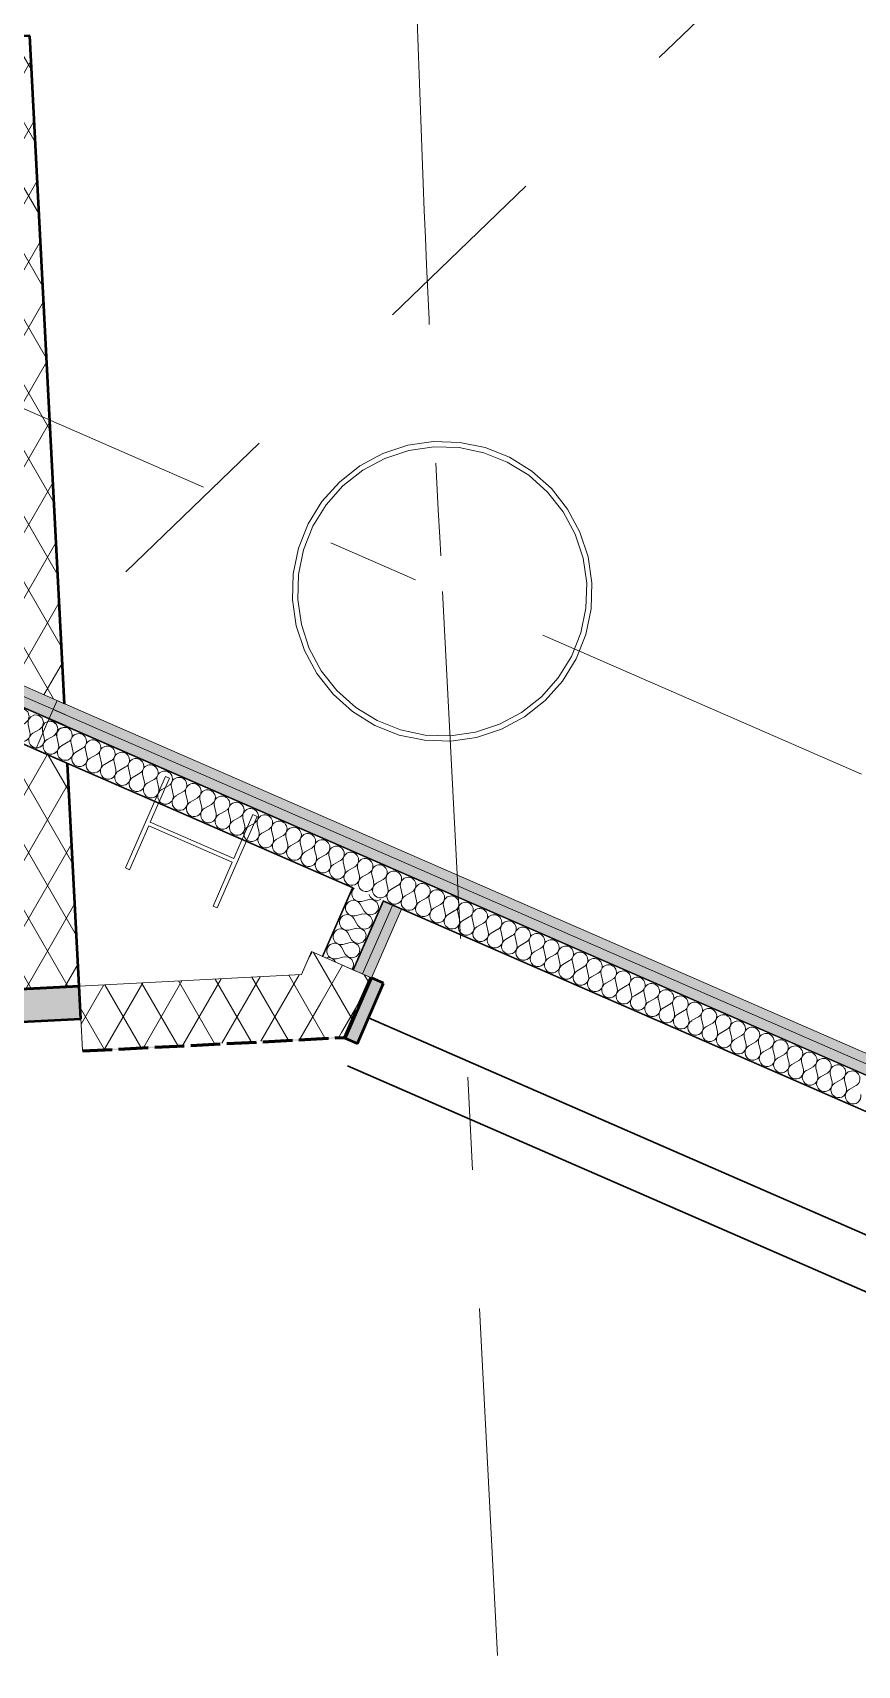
# Model space of a CAD drawing. Header units: millimetres. Extents: x -50172 to 90294, y -80883 to 25069.
# Drawn here: x -45085 to -43828, y -61138 to -58651 of the extents above; entities that cross this region are included whole.
import ezdxf
from ezdxf.enums import TextEntityAlignment as Align

# ---------------------------------------------------------------- set-up
doc = ezdxf.new("R2010")
doc.units = ezdxf.units.MM
doc.header["$MEASUREMENT"] = 0
for name, pattern in [('Dashed', [564.444447, 282.222223, -282.222223]), ('Double Dashed', [1093.611073, 529.166651, -211.666656, 141.111112, -211.666656]), ('Hidden Line', [55, 45, -10])]:
    doc.linetypes.add(name, pattern=pattern)
for name, color, linetype in [('A-25-M_Wall_Ext', 7, 'Continuous'), ('A-25-M_Wall_Int', 7, 'Continuous'), ('A-35-M_FFE_Sanitary', 7, 'Continuous'), ('COLUMN.IFC Import', 7, 'Continuous'), ('New_A-15-MG_Structural_Grid_Phase_2', 7, 'Continuous'), ('New_A-25-M_Curtain_Wall', 7, 'Continuous'), ('New_A-25-M_Wall_Int', 7, 'Continuous')]:
    doc.layers.add(name, color=color, linetype=linetype)
for name, color, linetype, lineweight, true_color in [('A-25-M_Wall_Ext_Pen_No__107', 7, 'Continuous', 15, 0xa6a6a6), ('A-25-M_Wall_Ext_Pen_No__27', 7, 'Continuous', 50, 0x2a2a2a), ('A-25-M_Wall_Int_Pen_No__107', 7, 'Continuous', 15, 0xa6a6a6), ('A-25-M_Wall_Int_Pen_No__81', 7, 'Continuous', 20, 0x6a6a6a), ('A-35-M_FFE_Sanitary_Pen_No__144', 7, 'Continuous', 0, 0xc8c8c8), ('A-35-M_FFE_Sanitary_Pen_No__27', 7, 'Continuous', 50, 0x2a2a2a), ('A-35-M_FFE_Sanitary_Pen_No__43', 7, 'Continuous', 30, 0x444444), ('New_A-15-MG_Structural_Grid_Phase_2_Pen_No__222', 7, 'Continuous', 13, 0x65af33), ('New_A-25-M_Curtain_Wall_Pen_No__144', 7, 'Continuous', 0, 0xc8c8c8), ('New_A-25-M_Curtain_Wall_Pen_No__27', 7, 'Continuous', 50, 0x2a2a2a), ('New_A-25-M_Wall_Ext_Pen_No__107', 7, 'Continuous', 15, 0xa6a6a6), ('New_A-25-M_Wall_Ext_Pen_No__81', 7, 'Continuous', 20, 0x6a6a6a), ('New_A-25-M_Wall_Int_Pen_No__107', 7, 'Continuous', 15, 0xa6a6a6), ('New_A-25-M_Wall_Int_Pen_No__81', 7, 'Continuous', 20, 0x6a6a6a)]:
    doc.layers.add(name, color=color, linetype=linetype, lineweight=lineweight, true_color=true_color)
for name, color, linetype, lineweight in [('A-25-M_Wall_Int_Pen_No__1', 7, 'Continuous', 13), ('A-25-M_Wall_Int_Pen_No__150', 7, 'Continuous', 0), ('A-25-M_Wall_Int_Pen_No__193', 7, 'Continuous', 18), ('A-25-M_Wall_Int_Pen_No__195', 7, 'Continuous', 35), ('A-25-M_Wall_Int_Pen_No__4', 7, 'Continuous', 20), ('COLUMN.IFC Import_Pen_No__2', 8, 'Continuous', 15), ('New_A-25-M_Wall_Ext_Pen_No__1', 7, 'Continuous', 13), ('New_A-25-M_Wall_Ext_Pen_No__150', 7, 'Continuous', 0), ('New_A-25-M_Wall_Int_Pen_No__1', 7, 'Continuous', 13), ('New_A-25-M_Wall_Int_Pen_No__150', 7, 'Continuous', 0), ('New_A-95-P_Drawing_Pen_No__1', 7, 'Continuous', 13)]:
    doc.layers.add(name, color=color, linetype=linetype, lineweight=lineweight)
doc.styles.add('GENERATED_STYLE_4', font='')
doc.styles.get('GENERATED_STYLE_4').set_extended_font_data('Swis721 BT')
pattern_1 = [(60, (0, 0), (-43.30127, 25), []), (120, (0, 0), (43.30127, 25), [])]

# ---------------------------------------------------------------- blocks, each defined once
blk = doc.blocks.new('Curtain Wall_22_1')
at = {"layer": 'New_A-25-M_Curtain_Wall_Pen_No__144', "linetype": 'Continuous'}
blk.add_hatch(color=256, dxfattribs=at).paths.add_polyline_path([(-45505.2, -60128.5), (-45502.6, -60178.4), (-45011.3, -60153.1), (-45013.8, -60103.2)])
at = {"layer": 'New_A-25-M_Curtain_Wall_Pen_No__27', "linetype": 'Continuous'}
for p, q in [((-45013.8, -60103.2), (-45505.2, -60128.5)), ((-45011.3, -60153.1), (-45013.8, -60103.2)), ((-45502.6, -60178.4), (-45011.3, -60153.1))]:
    blk.add_line(p, q, dxfattribs=at)
blk = doc.blocks.new('Curtain Wall_23_1')
at = {"layer": 'A-35-M_FFE_Sanitary_Pen_No__144', "linetype": 'Continuous'}
for points in [[(-44608.4, -60182.4), (-44590, -60190.4), (-44550.1, -60098.7), (-44568.4, -60090.7)], [(-42576.7, -61068.3), (-42536.8, -60976.6), (-42555.1, -60968.6), (-42595.1, -61060.3)]]:
    blk.add_hatch(color=256, dxfattribs=at).paths.add_polyline_path(points)
at = {"layer": 'A-35-M_FFE_Sanitary_Pen_No__27', "linetype": 'Continuous'}
for p, q in [((-44568.4, -60090.7), (-44608.4, -60182.4)), ((-44590, -60190.4), (-44550.1, -60098.7)), ((-44550.1, -60098.7), (-44568.4, -60090.7)), ((-44608.4, -60182.4), (-44590, -60190.4)), ((-42555.1, -60968.6), (-42595.1, -61060.3)), ((-42536.8, -60976.6), (-42555.1, -60968.6)), ((-42576.7, -61068.3), (-42536.8, -60976.6)), ((-42595.1, -61060.3), (-42576.7, -61068.3))]:
    blk.add_line(p, q, dxfattribs=at)
at = {"layer": 'A-35-M_FFE_Sanitary_Pen_No__43', "linetype": 'Continuous'}
for p, q in [((-44573, -60151.4), (-42578.1, -61021.3)), ((-42610.1, -61094.6), (-44605, -60224.7))]:
    blk.add_line(p, q, dxfattribs=at)
blk = doc.blocks.new('*X551')
at = {"layer": 'New_A-25-M_Wall_Int_Pen_No__150', "linetype": 'Continuous'}
for p, q in [((-45069.2, -59717.3), (-45067.2, -59725.7)), ((-45052.5, -59721.8), (-45062.8, -59727.7)), ((-45048.1, -59723.7), (-45045.4, -59735.3)), ((-45030.6, -59731.3), (-45041, -59737.2)), ((-45026.3, -59733.2), (-45023.5, -59744.8)), ((-45008.8, -59740.8), (-45019.2, -59746.7)), ((-45004.5, -59742.7), (-45001.7, -59754.3)), ((-44987, -59750.3), (-44997.4, -59756.2)), ((-44982.6, -59752.2), (-44979.9, -59763.8)), ((-44965.2, -59759.8), (-44975.5, -59765.7)), ((-44960.8, -59761.7), (-44958.1, -59773.3)), ((-44943.3, -59769.4), (-44953.7, -59775.2)), ((-44939, -59771.3), (-44936.2, -59782.8)), ((-44921.5, -59778.9), (-44931.9, -59784.7)), ((-44917.2, -59780.8), (-44914.4, -59792.4)), ((-44899.7, -59788.4), (-44910.1, -59794.3)), ((-44895.3, -59790.3), (-44892.6, -59801.9)), ((-44877.9, -59797.9), (-44888.2, -59803.8)), ((-44873.5, -59799.8), (-44870.8, -59811.4)), ((-44856, -59807.4), (-44866.4, -59813.3)), ((-44851.7, -59809.3), (-44848.9, -59820.9)), ((-44834.2, -59816.9), (-44844.6, -59822.8)), ((-44829.9, -59818.8), (-44827.1, -59830.4)), ((-44812.4, -59826.4), (-44822.7, -59832.3)), ((-44808, -59828.3), (-44805.3, -59839.9)), ((-44790.6, -59836), (-44800.9, -59841.8)), ((-44786.2, -59837.9), (-44783.5, -59849.4)), ((-44768.7, -59845.5), (-44779.1, -59851.3)), ((-44764.4, -59847.4), (-44761.6, -59859)), ((-44746.9, -59855), (-44757.3, -59860.9)), ((-44742.6, -59856.9), (-44739.8, -59868.5)), ((-44725.1, -59864.5), (-44735.4, -59870.4)), ((-44720.7, -59866.4), (-44718, -59878)), ((-44703.3, -59874), (-44713.6, -59879.9)), ((-44698.9, -59875.9), (-44696.2, -59887.5)), ((-44681.4, -59883.5), (-44691.8, -59889.4)), ((-44677.1, -59885.4), (-44674.3, -59897)), ((-44659.6, -59893.1), (-44670, -59898.9)), ((-44655.3, -59895), (-44652.5, -59906.5)), ((-44637.8, -59902.6), (-44648.1, -59908.4)), ((-44633.4, -59904.5), (-44630.7, -59916.1)), ((-44616, -59912.1), (-44626.3, -59918)), ((-44611.6, -59914), (-44608.9, -59925.6)), ((-44594.1, -59921.6), (-44604.5, -59927.5)), ((-44589.8, -59923.5), (-44587, -59935.1)), ((-44572.3, -59931.1), (-44582.7, -59937)), ((-44567.9, -59933), (-44565.2, -59944.6)), ((-44550.5, -59940.6), (-44560.8, -59946.5)), ((-44546.1, -59942.5), (-44543.4, -59954.1)), ((-44528.7, -59950.1), (-44539, -59956)), ((-44524.3, -59952), (-44521.6, -59963.6)), ((-44506.8, -59959.7), (-44517.2, -59965.5)), ((-44502.5, -59961.6), (-44499.7, -59973.1)), ((-44485, -59969.2), (-44495.4, -59975)), ((-44480.6, -59971.1), (-44477.9, -59982.7)), ((-44463.2, -59978.7), (-44473.5, -59984.6)), ((-44458.8, -59980.6), (-44456.1, -59992.2)), ((-44441.4, -59988.2), (-44451.7, -59994.1)), ((-44437, -59990.1), (-44434.3, -60001.7)), ((-44419.5, -59997.7), (-44429.9, -60003.6)), ((-44415.2, -59999.6), (-44412.4, -60011.2)), ((-44397.7, -60007.2), (-44408.1, -60013.1)), ((-44393.3, -60009.1), (-44390.6, -60020.7)), ((-44375.9, -60016.7), (-44386.2, -60022.6)), ((-44371.5, -60018.7), (-44368.8, -60030.2)), ((-44354.1, -60026.3), (-44364.4, -60032.1)), ((-44349.7, -60028.2), (-44347, -60039.8)), ((-44332.2, -60035.8), (-44342.6, -60041.7)), ((-44327.9, -60037.7), (-44325.1, -60049.3)), ((-44310.4, -60045.3), (-44320.8, -60051.2)), ((-44306, -60047.2), (-44303.3, -60058.8)), ((-44288.6, -60054.8), (-44298.9, -60060.7)), ((-44284.2, -60056.7), (-44281.5, -60068.3)), ((-44266.8, -60064.3), (-44277.1, -60070.2)), ((-44262.4, -60066.2), (-44259.7, -60077.8)), ((-44244.9, -60073.8), (-44255.3, -60079.7)), ((-44240.6, -60075.7), (-44237.8, -60087.3)), ((-44223.1, -60083.4), (-44233.5, -60089.2)), ((-44218.7, -60085.3), (-44216, -60096.8)), ((-44201.3, -60092.9), (-44211.6, -60098.7)), ((-44196.9, -60094.8), (-44194.2, -60106.4)), ((-44179.5, -60102.4), (-44189.8, -60108.3)), ((-44175.1, -60104.3), (-44172.3, -60115.9)), ((-44157.6, -60111.9), (-44168, -60117.8)), ((-44153.3, -60113.8), (-44150.5, -60125.4)), ((-44135.8, -60121.4), (-44146.2, -60127.3)), ((-44131.4, -60123.3), (-44128.7, -60134.9)), ((-44114, -60130.9), (-44124.3, -60136.8)), ((-44109.6, -60132.8), (-44106.9, -60144.4)), ((-44092.2, -60140.4), (-44102.5, -60146.3)), ((-44087.8, -60142.4), (-44085, -60153.9)), ((-44070.3, -60150), (-44080.7, -60155.8)), ((-44066, -60151.9), (-44063.2, -60163.5)), ((-44048.5, -60159.5), (-44058.9, -60165.4)), ((-44044.1, -60161.4), (-44041.4, -60173)), ((-44026.7, -60169), (-44037, -60174.9)), ((-44022.3, -60170.9), (-44019.6, -60182.5)), ((-44004.9, -60178.5), (-44015.2, -60184.4)), ((-44000.5, -60180.4), (-43997.7, -60192)), ((-43983, -60188), (-43993.4, -60193.9)), ((-43978.7, -60189.9), (-43975.9, -60201.5)), ((-43961.2, -60197.5), (-43971.6, -60203.4)), ((-43956.8, -60199.4), (-43954.1, -60211)), ((-43939.4, -60207.1), (-43949.7, -60212.9)), ((-43935, -60209), (-43932.3, -60220.5)), ((-43917.5, -60216.6), (-43927.9, -60222.4)), ((-43913.2, -60218.5), (-43910.4, -60230.1)), ((-43895.7, -60226.1), (-43906.1, -60232)), ((-43891.4, -60228), (-43888.6, -60239.6)), ((-43873.9, -60235.6), (-43884.3, -60241.5)), ((-43869.5, -60237.5), (-43866.8, -60249.1)), ((-43852.1, -60245.1), (-43862.4, -60251)), ((-43847.7, -60247), (-43845, -60258.6)), ((-43830.2, -60254.6), (-43840.6, -60260.5))]:
    blk.add_line(p, q, dxfattribs=at)
for centre, start, end in [((-45058.4, -59711.4), 299.5743, 106.0323), ((-45078.8, -59728.5), 267.7125, 13.3141), ((-45057, -59738), 119.5743, 246.4442), ((-45036.5, -59720.9), 299.5743, 193.3141), ((-45014.7, -59730.5), 299.5743, 193.3141), ((-44992.9, -59740), 299.5743, 193.3141), ((-45057, -59738), 246.4442, 13.3141), ((-45035.1, -59747.5), 119.5743, 246.4442), ((-45035.1, -59747.5), 246.4442, 13.3141), ((-45013.3, -59757), 119.5743, 246.4442), ((-45013.3, -59757), 246.4442, 13.3141), ((-44991.5, -59766.6), 119.5743, 246.4442), ((-44971, -59749.5), 299.5743, 193.3141), ((-44949.2, -59759), 299.5743, 193.3141), ((-44927.4, -59768.5), 299.5743, 193.3141), ((-44991.5, -59766.6), 246.4442, 13.3141), ((-44969.7, -59776.1), 119.5743, 246.4442), ((-44969.7, -59776.1), 246.4442, 13.3141), ((-44947.8, -59785.6), 119.5743, 246.4442), ((-44905.6, -59778), 299.5743, 193.3141), ((-44883.7, -59787.5), 299.5743, 193.3141), ((-44947.8, -59785.6), 246.4442, 13.3141), ((-44926, -59795.1), 119.5743, 246.4442), ((-44926, -59795.1), 246.4442, 13.3141), ((-44904.2, -59804.6), 119.5743, 246.4442), ((-44904.2, -59804.6), 246.4442, 13.3141), ((-44882.3, -59814.1), 119.5743, 246.4442), ((-44861.9, -59797.1), 299.5743, 193.3141), ((-44840.1, -59806.6), 299.5743, 193.3141), ((-44818.3, -59816.1), 299.5743, 193.3141), ((-44882.3, -59814.1), 246.4442, 13.3141), ((-44860.5, -59823.6), 119.5743, 246.4442), ((-44860.5, -59823.6), 246.4442, 13.3141), ((-44838.7, -59833.2), 119.5743, 246.4442), ((-44838.7, -59833.2), 246.4442, 13.3141), ((-44796.4, -59825.6), 299.5743, 193.3141), ((-44774.6, -59835.1), 299.5743, 193.3141), ((-44816.9, -59842.7), 119.5743, 246.4442), ((-44816.9, -59842.7), 246.4442, 13.3141), ((-44795, -59852.2), 119.5743, 246.4442), ((-44795, -59852.2), 246.4442, 13.3141), ((-44773.2, -59861.7), 119.5743, 246.4442), ((-44752.8, -59844.6), 299.5743, 193.3141), ((-44731, -59854.2), 299.5743, 193.3141), ((-44709.1, -59863.7), 299.5743, 193.3141), ((-44773.2, -59861.7), 246.4442, 13.3141), ((-44751.4, -59871.2), 119.5743, 246.4442), ((-44751.4, -59871.2), 246.4442, 13.3141), ((-44729.6, -59880.7), 119.5743, 246.4442), ((-44729.6, -59880.7), 246.4442, 13.3141), ((-44707.7, -59890.2), 119.5743, 246.4442), ((-44687.3, -59873.2), 299.5743, 193.3141), ((-44665.5, -59882.7), 299.5743, 193.3141), ((-44643.7, -59892.2), 299.5743, 193.3141), ((-44707.7, -59890.2), 246.4442, 13.3141), ((-44685.9, -59899.8), 119.5743, 246.4442), ((-44685.9, -59899.8), 246.4442, 13.3141), ((-44664.1, -59909.3), 119.5743, 246.4442), ((-44664.1, -59909.3), 246.4442, 13.3141), ((-44621.8, -59901.7), 299.5743, 193.3141), ((-44600, -59911.2), 299.5743, 193.3141), ((-44642.3, -59918.8), 119.5743, 246.4442), ((-44642.3, -59918.8), 246.4442, 13.3141), ((-44620.4, -59928.3), 119.5743, 246.4442), ((-44620.4, -59928.3), 246.4442, 13.3141), ((-44598.6, -59937.8), 119.5743, 246.4442), ((-44578.2, -59920.8), 299.5743, 193.3141), ((-44556.4, -59930.3), 299.5743, 193.3141), ((-44534.5, -59939.8), 299.5743, 193.3141), ((-44598.6, -59937.8), 246.4442, 13.3141), ((-44576.8, -59947.3), 119.5743, 246.4442), ((-44576.8, -59947.3), 246.4442, 13.3141), ((-44555, -59956.9), 119.5743, 246.4442), ((-44555, -59956.9), 246.4442, 13.3141), ((-44533.1, -59966.4), 119.5743, 246.4442), ((-44512.7, -59949.3), 299.5743, 193.3141), ((-44490.9, -59958.8), 299.5743, 193.3141), ((-44533.1, -59966.4), 246.4442, 13.3141), ((-44511.3, -59975.9), 119.5743, 246.4442), ((-44511.3, -59975.9), 246.4442, 13.3141), ((-44489.5, -59985.4), 119.5743, 246.4442), ((-44469.1, -59968.3), 299.5743, 193.3141), ((-44447.2, -59977.8), 299.5743, 193.3141), ((-44425.4, -59987.4), 299.5743, 193.3141), ((-44489.5, -59985.4), 246.4442, 13.3141), ((-44467.7, -59994.9), 119.5743, 246.4442), ((-44467.7, -59994.9), 246.4442, 13.3141), ((-44445.8, -60004.4), 119.5743, 246.4442), ((-44445.8, -60004.4), 246.4442, 13.3141), ((-44424, -60013.9), 119.5743, 246.4442), ((-44403.6, -59996.9), 299.5743, 193.3141), ((-44381.8, -60006.4), 299.5743, 193.3141), ((-44359.9, -60015.9), 299.5743, 193.3141), ((-44424, -60013.9), 246.4442, 13.3141), ((-44402.2, -60023.5), 119.5743, 246.4442), ((-44402.2, -60023.5), 246.4442, 13.3141), ((-44380.4, -60033), 119.5743, 246.4442), ((-44380.4, -60033), 246.4442, 13.3141), ((-44338.1, -60025.4), 299.5743, 193.3141), ((-44316.3, -60034.9), 299.5743, 193.3141), ((-44358.5, -60042.5), 119.5743, 246.4442), ((-44358.5, -60042.5), 246.4442, 13.3141), ((-44336.7, -60052), 119.5743, 246.4442), ((-44336.7, -60052), 246.4442, 13.3141), ((-44314.9, -60061.5), 119.5743, 246.4442), ((-44294.5, -60044.5), 299.5743, 193.3141), ((-44272.6, -60054), 299.5743, 193.3141), ((-44250.8, -60063.5), 299.5743, 193.3141), ((-44314.9, -60061.5), 246.4442, 13.3141), ((-44293.1, -60071), 119.5743, 246.4442), ((-44293.1, -60071), 246.4442, 13.3141), ((-44271.2, -60080.6), 119.5743, 246.4442), ((-44271.2, -60080.6), 246.4442, 13.3141), ((-44249.4, -60090.1), 119.5743, 246.4442), ((-44229, -60073), 299.5743, 193.3141), ((-44207.2, -60082.5), 299.5743, 193.3141), ((-44185.3, -60092), 299.5743, 193.3141), ((-44249.4, -60090.1), 246.4442, 13.3141), ((-44227.6, -60099.6), 119.5743, 246.4442), ((-44227.6, -60099.6), 246.4442, 13.3141), ((-44205.8, -60109.1), 119.5743, 246.4442), ((-44163.5, -60101.5), 299.5743, 193.3141), ((-44141.7, -60111.1), 299.5743, 193.3141), ((-44205.8, -60109.1), 246.4442, 13.3141), ((-44183.9, -60118.6), 119.5743, 246.4442), ((-44183.9, -60118.6), 246.4442, 13.3141), ((-44162.1, -60128.1), 119.5743, 246.4442), ((-44162.1, -60128.1), 246.4442, 13.3141), ((-44140.3, -60137.6), 119.5743, 246.4442), ((-44119.9, -60120.6), 299.5743, 193.3141), ((-44098, -60130.1), 299.5743, 193.3141), ((-44076.2, -60139.6), 299.5743, 193.3141), ((-44140.3, -60137.6), 246.4442, 13.3141), ((-44118.5, -60147.2), 119.5743, 246.4442), ((-44118.5, -60147.2), 246.4442, 13.3141), ((-44096.6, -60156.7), 119.5743, 246.4442), ((-44096.6, -60156.7), 246.4442, 13.3141), ((-44054.4, -60149.1), 299.5743, 193.3141), ((-44032.6, -60158.6), 299.5743, 193.3141), ((-44074.8, -60166.2), 119.5743, 246.4442), ((-44074.8, -60166.2), 246.4442, 13.3141), ((-44053, -60175.7), 119.5743, 246.4442), ((-44053, -60175.7), 246.4442, 13.3141), ((-44031.2, -60185.2), 119.5743, 246.4442), ((-44010.7, -60168.2), 299.5743, 193.3141), ((-43988.9, -60177.7), 299.5743, 193.3141), ((-43967.1, -60187.2), 299.5743, 193.3141), ((-44031.2, -60185.2), 246.4442, 13.3141), ((-44009.3, -60194.7), 119.5743, 246.4442), ((-44009.3, -60194.7), 246.4442, 13.3141), ((-43987.5, -60204.3), 119.5743, 246.4442), ((-43987.5, -60204.3), 246.4442, 13.3141), ((-43965.7, -60213.8), 119.5743, 246.4442), ((-43945.3, -60196.7), 299.5743, 193.3141), ((-43923.4, -60206.2), 299.5743, 193.3141), ((-43901.6, -60215.7), 299.5743, 193.3141), ((-43965.7, -60213.8), 246.4442, 13.3141), ((-43943.9, -60223.3), 119.5743, 246.4442), ((-43943.9, -60223.3), 246.4442, 13.3141), ((-43922, -60232.8), 119.5743, 246.4442), ((-43879.8, -60225.2), 299.5743, 193.3141), ((-43857.9, -60234.8), 299.5743, 193.3141), ((-43922, -60232.8), 246.4442, 13.3141), ((-43900.2, -60242.3), 119.5743, 246.4442), ((-43900.2, -60242.3), 246.4442, 13.3141), ((-43878.4, -60251.8), 119.5743, 246.4442), ((-43878.4, -60251.8), 246.4442, 13.3141), ((-43856.6, -60261.3), 119.5743, 246.4442), ((-43836.1, -60244.3), 299.5743, 193.3141), ((-43856.6, -60261.3), 246.4442, 13.3141), ((-43834.7, -60270.9), 119.5743, 246.4442), ((-43834.7, -60270.9), 246.4442, 13.3141)]:
    blk.add_arc(centre, 11.9, start, end, dxfattribs=at)
blk = doc.blocks.new('*X552')
at = {"layer": 'A-25-M_Wall_Int_Pen_No__150', "linetype": 'Continuous'}
for p, q in [((-44594.6, -59953.9), (-44595.4, -59954.6)), ((-44571.5, -59965), (-44572.3, -59963.6)), ((-44555.9, -59971.8), (-44554.5, -59971.4))]:
    blk.add_line(p, q, dxfattribs=at)
blk = doc.blocks.new('Wall_133_1', base_point=(-38372.8, -62578))
at = {"layer": 'A-25-M_Wall_Int_Pen_No__81', "linetype": 'Continuous', "lineweight": 0, "true_color": 0x353535}
for points in [[(-44598, -59953.5), (-44597.1, -59953.9), (-44596.7, -59953), (-44597.6, -59952.6)], [(-44551.3, -59973.9), (-44550.3, -59974.3), (-44549.9, -59973.3), (-44550.9, -59972.9)]]:
    blk.add_hatch(color=250, dxfattribs=at).paths.add_polyline_path(points)
at = {"layer": 'New_A-25-M_Wall_Int_Pen_No__107', "linetype": 'Continuous'}
for points in [[(-38705.1, -62449.5), (-45053.7, -59681.7), (-45059.7, -59695.5), (-38711.1, -62463.3)], [(-38699.1, -62435.8), (-45047.7, -59668), (-45053.7, -59681.7), (-38705.1, -62449.5)]]:
    blk.add_hatch(color=256, dxfattribs=at).paths.add_polyline_path(points)
at = {"layer": 'New_A-25-M_Wall_Int_Pen_No__81', "linetype": 'Continuous', "lineweight": 0, "true_color": 0x353535}
for points in [[(-38711.1, -62463.3), (-45059.7, -59695.5), (-45060.1, -59696.4), (-38711.5, -62464.2)], [(-44597.6, -59952.6), (-45080.1, -59742.2), (-45080.5, -59743.1), (-44598, -59953.5)], [(-44550.3, -59974.3), (-38731.9, -62510.9), (-38731.5, -62510), (-44549.9, -59973.3)]]:
    blk.add_hatch(color=250, dxfattribs=at).paths.add_polyline_path(points)
at = {"layer": 'A-25-M_Wall_Int_Pen_No__1', "linetype": 'Continuous'}
for p, q in [((-44597.1, -59953.9), (-44596.7, -59953)), ((-44551.3, -59973.9), (-44550.9, -59972.9))]:
    blk.add_line(p, q, dxfattribs=at)
at = {"layer": 'New_A-25-M_Wall_Int_Pen_No__1', "linetype": 'Continuous'}
for p, q in [((-38705.1, -62449.5), (-45053.7, -59681.7)), ((-38711.5, -62464.2), (-45060.1, -59696.4)), ((-38711.1, -62463.3), (-45059.7, -59695.5)), ((-44597.6, -59952.6), (-45080.1, -59742.2)), ((-44596.7, -59953), (-44597.6, -59952.6)), ((-44549.9, -59973.3), (-44550.9, -59972.9)), ((-38731.5, -62510), (-44549.9, -59973.3))]:
    blk.add_line(p, q, dxfattribs=at)
at = {"layer": 'New_A-25-M_Wall_Int_Pen_No__1', "linetype": 'Continuous', "flags": 128}
for points in [[(-45053.7, -59681.7), (-45059.7, -59695.5)], [(-45047.7, -59668), (-45053.7, -59681.7)], [(-38699.1, -62435.8), (-45047.7, -59668)], [(-45060.1, -59696.4), (-45080.1, -59742.2)], [(-45059.7, -59695.5), (-45060.1, -59696.4)], [(-45080.1, -59742.2), (-45080.5, -59743.1)], [(-45080.5, -59743.1), (-44598, -59953.5)], [(-44550.3, -59974.3), (-38731.9, -62510.9)]]:
    blk.add_lwpolyline(points, dxfattribs=at)
at = {"layer": 'New_A-25-M_Wall_Int', "color": 250, "lineweight": 50, "true_color": 0x2a2a2a}
for name in ['*X551', '*X552']:
    blk.add_blockref(name, (0, 0), dxfattribs=at)
blk = doc.blocks.new('*X845')
at = {"layer": 'A-25-M_Wall_Int_Pen_No__107', "linetype": 'Continuous'}
for points in [[(-45003, -60202.7), (-44853, -60195), (-44853, -60193), (-45003, -60200.7)], [(-44609.7, -60180.4), (-44703, -60185.3), (-44703, -60187.3), (-44608.4, -60182.4)]]:
    blk.add_hatch(color=256, dxfattribs=at).paths.add_polyline_path(points)
blk = doc.blocks.new('Wall_366_1', base_point=(-45008.6, -60203))
at = {"layer": 'A-25-M_Wall_Int_Pen_No__107', "linetype": 'Continuous'}
h = blk.add_hatch(dxfattribs=at)
h.set_pattern_fill('Batt_Insulation_0001', color=256, style=0, pattern_type=2)
h.set_pattern_definition(pattern_1)
h.paths.add_polyline_path([(-45008.7, -60201), (-44609.7, -60180.4), (-44675.3, -60085.7), (-45013.8, -60103.2)])
at = {"layer": 'A-25-M_Wall_Int_Pen_No__193', "linetype": 'Continuous', "flags": 128}
for points in [[(-45008.7, -60201), (-45013.8, -60103.2)], [(-45008.6, -60203), (-45008.7, -60201)]]:
    blk.add_lwpolyline(points, dxfattribs=at)
at = {"layer": 'A-25-M_Wall_Int_Pen_No__195', "linetype": 'Hidden Line'}
blk.add_line((-45008.7, -60201), (-44609.7, -60180.4), dxfattribs=at)
at = {"layer": 'A-25-M_Wall_Int_Pen_No__195', "linetype": 'Hidden Line', "flags": 128}
blk.add_lwpolyline([(-45008.6, -60203), (-44608.4, -60182.4)], dxfattribs=at)
at = {"layer": 'A-25-M_Wall_Int_Pen_No__4', "linetype": 'Continuous', "flags": 128}
blk.add_lwpolyline([(-44675.3, -60085.7), (-45013.8, -60103.2)], dxfattribs=at)
at = {"layer": 'A-25-M_Wall_Int', "color": 250, "lineweight": 50, "true_color": 0x2a2a2a}
blk.add_blockref('*X845', (0, 0), dxfattribs=at)
blk = doc.blocks.new('*X847')
at = {"layer": 'A-25-M_Wall_Int_Pen_No__107', "linetype": 'Continuous'}
for points in [[(-44596.9, -60151.1), (-44594.7, -60151.1), (-44568.4, -60090.7), (-44570.2, -60089.9)], [(-44596.9, -60151.1), (-44609.7, -60180.4), (-44608.4, -60182.4), (-44594.7, -60151.1)]]:
    blk.add_hatch(color=256, dxfattribs=at).paths.add_polyline_path(points)
blk = doc.blocks.new('Wall_367_1', base_point=(-44608.4, -60182.4))
at = {"layer": 'A-25-M_Wall_Int_Pen_No__107', "linetype": 'Continuous'}
h = blk.add_hatch(dxfattribs=at)
h.set_pattern_fill('Batt_Insulation_0001', color=256, style=0, pattern_type=2)
h.set_pattern_definition(pattern_1)
h.paths.add_polyline_path([(-44609.7, -60180.4), (-44570.2, -60089.9), (-44660.1, -60050.7), (-44675.3, -60085.7)])
at = {"layer": 'A-25-M_Wall_Int_Pen_No__193', "linetype": 'Continuous', "flags": 128}
for points in [[(-44570.2, -60089.9), (-44660.1, -60050.7)], [(-44568.4, -60090.7), (-44570.2, -60089.9)]]:
    blk.add_lwpolyline(points, dxfattribs=at)
at = {"layer": 'A-25-M_Wall_Int_Pen_No__195', "linetype": 'Hidden Line'}
blk.add_line((-44609.7, -60180.4), (-44570.2, -60089.9), dxfattribs=at)
at = {"layer": 'A-25-M_Wall_Int_Pen_No__195', "linetype": 'Hidden Line', "flags": 128}
blk.add_lwpolyline([(-44608.4, -60182.4), (-44568.4, -60090.7)], dxfattribs=at)
at = {"layer": 'A-25-M_Wall_Int_Pen_No__4', "linetype": 'Continuous', "flags": 128}
blk.add_lwpolyline([(-44660.1, -60050.7), (-44675.3, -60085.7)], dxfattribs=at)
at = {"layer": 'A-25-M_Wall_Int', "color": 250, "lineweight": 50, "true_color": 0x2a2a2a}
blk.add_blockref('*X847', (0, 0), dxfattribs=at)
blk = doc.blocks.new('*X849')
at = {"layer": 'A-25-M_Wall_Int_Pen_No__150', "linetype": 'Continuous'}
for p, q in [((-44595.8, -59955), (-44597.5, -59957.8)), ((-44595.4, -59954.6), (-44595.8, -59955)), ((-44607, -59979.6), (-44607.9, -59982.8)), ((-44605.3, -59976.8), (-44607, -59979.6)), ((-44602.9, -59974.6), (-44605.3, -59976.8)), ((-44599.9, -59973.1), (-44602.9, -59974.6)), ((-44596.7, -59972.5), (-44599.9, -59973.1)), ((-44597.5, -59957.8), (-44598.4, -59960.9)), ((-44598.4, -59960.9), (-44598.4, -59964.2)), ((-44598.4, -59964.2), (-44597.5, -59967.4)), ((-44597.5, -59967.4), (-44595.7, -59970.2)), ((-44593.4, -59972.7), (-44596.7, -59972.5)), ((-44595.7, -59970.2), (-44593.3, -59972.4)), ((-44590.4, -59973.9), (-44593.4, -59972.7)), ((-44593.3, -59972.4), (-44590.3, -59973.8)), ((-44587.7, -59975.9), (-44590.4, -59973.9)), ((-44590.3, -59973.8), (-44587.1, -59974.4)), ((-44585.7, -59978.5), (-44587.7, -59975.9)), ((-44587.1, -59974.4), (-44583.8, -59974.1)), ((-44579.9, -59988.8), (-44585.7, -59978.5)), ((-44572.3, -59971.4), (-44583.8, -59974.1)), ((-44565.8, -59971.7), (-44572.3, -59971.4)), ((-44570.3, -59967), (-44571.5, -59965)), ((-44570.3, -59967), (-44565.7, -59971.6)), ((-44560.4, -59975.3), (-44565.8, -59971.7)), ((-44565.7, -59971.6), (-44559.4, -59973)), ((-44557.7, -59981.3), (-44560.4, -59975.3)), ((-44559.4, -59973), (-44555.9, -59971.8)), ((-44616.5, -60001.4), (-44617.4, -60004.6)), ((-44617.4, -60004.6), (-44617.4, -60007.9)), ((-44614.8, -59998.6), (-44616.5, -60001.4)), ((-44612.4, -59996.4), (-44614.8, -59998.6)), ((-44609.5, -59994.9), (-44612.4, -59996.4)), ((-44606.2, -59994.3), (-44609.5, -59994.9)), ((-44607.9, -59982.8), (-44607.9, -59986)), ((-44607.9, -59986), (-44607, -59989.2)), ((-44607, -59989.2), (-44605.2, -59992)), ((-44603, -59994.6), (-44606.2, -59994.3)), ((-44605.2, -59992), (-44602.8, -59994.2)), ((-44599.9, -59995.7), (-44603, -59994.6)), ((-44602.8, -59994.2), (-44599.9, -59995.6)), ((-44599.9, -59995.6), (-44596.6, -59996.2)), ((-44597.3, -59997.7), (-44599.9, -59995.7)), ((-44595.3, -60000.3), (-44597.3, -59997.7)), ((-44596.6, -59996.2), (-44593.4, -59995.9)), ((-44589.4, -60010.7), (-44595.3, -60000.3)), ((-44581.8, -59993.2), (-44593.4, -59995.9)), ((-44575.3, -59993.5), (-44581.8, -59993.2)), ((-44579.9, -59988.8), (-44575.2, -59993.4)), ((-44569.9, -59997.1), (-44575.3, -59993.5)), ((-44575.2, -59993.4), (-44568.9, -59994.8)), ((-44567.2, -60003.1), (-44569.9, -59997.1)), ((-44568.9, -59994.8), (-44562.7, -59992.7)), ((-44568.1, -60009.5), (-44567.2, -60003.1)), ((-44562.7, -59992.7), (-44558.6, -59987.7)), ((-44558.6, -59987.7), (-44557.7, -59981.3)), ((-44626, -60023.2), (-44626.9, -60026.4)), ((-44626.9, -60026.4), (-44626.9, -60029.7)), ((-44626.9, -60029.7), (-44626, -60032.8)), ((-44624.3, -60020.4), (-44626, -60023.2)), ((-44621.9, -60018.2), (-44624.3, -60020.4)), ((-44619, -60016.7), (-44621.9, -60018.2)), ((-44615.8, -60016.1), (-44619, -60016.7)), ((-44617.4, -60007.9), (-44616.5, -60011)), ((-44616.5, -60011), (-44614.7, -60013.8)), ((-44612.5, -60016.4), (-44615.8, -60016.1)), ((-44614.7, -60013.8), (-44612.3, -60016)), ((-44609.4, -60017.6), (-44612.5, -60016.4)), ((-44612.3, -60016), (-44609.4, -60017.5)), ((-44609.4, -60017.5), (-44606.1, -60018.1)), ((-44606.8, -60019.5), (-44609.4, -60017.6)), ((-44604.8, -60022.1), (-44606.8, -60019.5)), ((-44606.1, -60018.1), (-44602.9, -60017.8)), ((-44598.9, -60032.5), (-44604.8, -60022.1)), ((-44591.3, -60015), (-44602.9, -60017.8)), ((-44584.8, -60015.3), (-44591.3, -60015)), ((-44589.4, -60010.7), (-44584.7, -60015.2)), ((-44579.4, -60019), (-44584.8, -60015.3)), ((-44584.7, -60015.2), (-44578.4, -60016.7)), ((-44576.8, -60024.9), (-44579.4, -60019)), ((-44578.4, -60016.7), (-44572.2, -60014.6)), ((-44577.6, -60031.4), (-44576.8, -60024.9)), ((-44572.2, -60014.6), (-44568.1, -60009.5)), ((-44635.6, -60045.1), (-44636.4, -60048.2)), ((-44636.4, -60048.2), (-44636.4, -60051.5)), ((-44636.4, -60051.5), (-44635.5, -60054.7)), ((-44633.8, -60042.3), (-44635.6, -60045.1)), ((-44635.5, -60054.7), (-44633.8, -60057.5)), ((-44631.4, -60040), (-44633.8, -60042.3)), ((-44628.5, -60038.6), (-44631.4, -60040)), ((-44625.3, -60037.9), (-44628.5, -60038.6)), ((-44626, -60032.8), (-44624.3, -60035.6)), ((-44622, -60038.2), (-44625.3, -60037.9)), ((-44624.3, -60035.6), (-44621.8, -60037.8)), ((-44618.9, -60039.4), (-44622, -60038.2)), ((-44621.8, -60037.8), (-44618.9, -60039.3)), ((-44618.9, -60039.3), (-44615.7, -60039.9)), ((-44616.3, -60041.3), (-44618.9, -60039.4)), ((-44614.3, -60044), (-44616.3, -60041.3)), ((-44615.7, -60039.9), (-44612.4, -60039.6)), ((-44608.4, -60054.3), (-44614.3, -60044)), ((-44600.8, -60036.8), (-44612.4, -60039.6)), ((-44608.4, -60054.3), (-44603.8, -60058.9)), ((-44594.3, -60037.1), (-44600.8, -60036.8)), ((-44598.9, -60032.5), (-44594.3, -60037)), ((-44594.3, -60037), (-44587.9, -60038.5)), ((-44588.9, -60040.8), (-44594.3, -60037.1)), ((-44591.3, -60058.2), (-44587.1, -60053.2)), ((-44586.3, -60046.7), (-44588.9, -60040.8)), ((-44587.9, -60038.5), (-44581.8, -60036.4)), ((-44587.1, -60053.2), (-44586.3, -60046.7)), ((-44581.8, -60036.4), (-44577.6, -60031.4)), ((-44634.8, -60059.8), (-44638, -60060.4)), ((-44631.5, -60060), (-44634.8, -60059.8)), ((-44633.8, -60057.5), (-44631.3, -60059.7)), ((-44628.4, -60061.2), (-44631.5, -60060)), ((-44631.3, -60059.7), (-44628.4, -60061.1)), ((-44628.4, -60061.1), (-44625.2, -60061.7)), ((-44625.8, -60063.2), (-44628.4, -60061.2)), ((-44623.8, -60065.8), (-44625.8, -60063.2)), ((-44625.2, -60061.7), (-44621.9, -60061.4)), ((-44623.2, -60066.8), (-44623.8, -60065.8)), ((-44610.3, -60058.7), (-44621.9, -60061.4)), ((-44603.8, -60059), (-44610.3, -60058.7)), ((-44603.8, -60058.9), (-44597.4, -60060.3)), ((-44598.4, -60062.6), (-44603.8, -60059)), ((-44598.7, -60077.5), (-44596.7, -60075)), ((-44595.8, -60068.6), (-44598.4, -60062.6)), ((-44597.4, -60060.3), (-44591.3, -60058.2)), ((-44596.7, -60075), (-44595.8, -60068.6))]:
    blk.add_line(p, q, dxfattribs=at)
blk = doc.blocks.new('Wall_368_1', base_point=(-44568.4, -60090.7))
at = {"layer": 'A-25-M_Wall_Int_Pen_No__107', "linetype": 'Continuous'}
for points in [[(-44582.1, -60084.7), (-44536.6, -59980.2), (-44550.3, -59974.3), (-44595.9, -60078.7)], [(-44568.4, -60090.7), (-44522.8, -59986.2), (-44536.6, -59980.2), (-44582.1, -60084.7)]]:
    blk.add_hatch(color=256, dxfattribs=at).paths.add_polyline_path(points)
at = {"layer": 'A-25-M_Wall_Int_Pen_No__81', "linetype": 'Continuous', "lineweight": 0, "true_color": 0x353535}
for points in [[(-44642.6, -60058.3), (-44597.1, -59953.9), (-44598, -59953.5), (-44643.6, -60057.9)], [(-44595.9, -60078.7), (-44550.3, -59974.3), (-44551.3, -59973.9), (-44596.8, -60078.3)]]:
    blk.add_hatch(color=250, dxfattribs=at).paths.add_polyline_path(points)
at = {"layer": 'A-25-M_Wall_Int_Pen_No__1', "linetype": 'Continuous'}
for p, q in [((-44642.6, -60058.3), (-44597.1, -59953.9)), ((-44596.8, -60078.3), (-44551.3, -59973.9)), ((-44595.9, -60078.7), (-44550.3, -59974.3)), ((-44582.1, -60084.7), (-44536.6, -59980.2))]:
    blk.add_line(p, q, dxfattribs=at)
at = {"layer": 'A-25-M_Wall_Int_Pen_No__1', "linetype": 'Continuous', "flags": 128}
for points in [[(-44598, -59953.5), (-44643.6, -60057.9)], [(-44536.6, -59980.2), (-44550.3, -59974.3)], [(-44522.8, -59986.2), (-44536.6, -59980.2)], [(-44568.4, -60090.7), (-44522.8, -59986.2)], [(-44642.6, -60058.3), (-44643.6, -60057.9)], [(-44596.8, -60078.3), (-44642.6, -60058.3)], [(-44595.9, -60078.7), (-44596.8, -60078.3)], [(-44582.1, -60084.7), (-44595.9, -60078.7)], [(-44568.4, -60090.7), (-44582.1, -60084.7)]]:
    blk.add_lwpolyline(points, dxfattribs=at)
at = {"layer": 'A-25-M_Wall_Int', "color": 250, "lineweight": 50, "true_color": 0x2a2a2a}
blk.add_blockref('*X849', (0, 0), dxfattribs=at)
blk = doc.blocks.new('*X853')
at = {"layer": 'New_A-25-M_Wall_Ext_Pen_No__150', "linetype": 'Continuous'}
for p, q in [((-45177.4, -59653.7), (-45177.4, -59653.7)), ((-45177.4, -59653.7), (-45177.4, -59653.7)), ((-45175.1, -59654.7), (-45177.2, -59657.8)), ((-45169.2, -59652.1), (-45175.1, -59654.7)), ((-45162.7, -59652.9), (-45169.2, -59652.1)), ((-45157.7, -59657.1), (-45162.7, -59652.9)), ((-45155.6, -59663.2), (-45157.7, -59657.1)), ((-45174.6, -59682.1), (-45175.9, -59683.8)), ((-45172, -59680.1), (-45174.6, -59682.1)), ((-45161.6, -59674.2), (-45172, -59680.1)), ((-45161.6, -59674.2), (-45157, -59669.6)), ((-45156.9, -59669.6), (-45157.2, -59676.1)), ((-45157.2, -59676.1), (-45154.5, -59687.7)), ((-45157, -59669.6), (-45155.6, -59663.2)), ((-45153.3, -59664.2), (-45156.9, -59669.6)), ((-45147.3, -59661.6), (-45153.3, -59664.2)), ((-45140.9, -59662.4), (-45147.3, -59661.6)), ((-45135.9, -59666.6), (-45140.9, -59662.4)), ((-45139.8, -59683.7), (-45135.2, -59679.1)), ((-45133.8, -59672.7), (-45135.9, -59666.6)), ((-45135.1, -59679.1), (-45135.4, -59685.6)), ((-45135.2, -59679.1), (-45133.8, -59672.7)), ((-45131.5, -59673.7), (-45135.1, -59679.1)), ((-45125.5, -59671.1), (-45131.5, -59673.7)), ((-45119.1, -59672), (-45125.5, -59671.1)), ((-45114, -59676.1), (-45119.1, -59672)), ((-45111.9, -59682.3), (-45114, -59676.1)), ((-45113.4, -59688.6), (-45111.9, -59682.3)), ((-45103.7, -59680.6), (-45109.6, -59683.3)), ((-45097.2, -59681.5), (-45103.7, -59680.6)), ((-45092.2, -59685.6), (-45097.2, -59681.5)), ((-45175.1, -59698), (-45173.6, -59699.6)), ((-45173.6, -59699.6), (-45170.8, -59701.3)), ((-45170.8, -59701.3), (-45167.7, -59702.2)), ((-45167.7, -59702.2), (-45164.4, -59702.2)), ((-45164.4, -59702.2), (-45161.2, -59701.3)), ((-45161.2, -59701.3), (-45158.4, -59699.6)), ((-45158.4, -59699.6), (-45156.2, -59697.1)), ((-45156.2, -59697.1), (-45154.8, -59694.2)), ((-45155.9, -59697.3), (-45156.1, -59700.6)), ((-45156.1, -59700.6), (-45155.5, -59703.8)), ((-45154.7, -59694.2), (-45155.9, -59697.3)), ((-45155.5, -59703.8), (-45154, -59706.7)), ((-45154.8, -59694.2), (-45154.2, -59691)), ((-45152.7, -59691.6), (-45154.7, -59694.2)), ((-45154.2, -59691), (-45154.5, -59687.7)), ((-45154, -59706.7), (-45151.8, -59709.1)), ((-45150.1, -59689.6), (-45152.7, -59691.6)), ((-45139.8, -59683.7), (-45150.1, -59689.6)), ((-45136.6, -59709.1), (-45134.4, -59706.6)), ((-45135.4, -59685.6), (-45132.7, -59697.2)), ((-45134.4, -59706.6), (-45133, -59703.7)), ((-45134, -59706.8), (-45134.3, -59710.1)), ((-45132.9, -59703.7), (-45134, -59706.8)), ((-45133, -59703.7), (-45132.4, -59700.5)), ((-45130.9, -59701.1), (-45132.9, -59703.7)), ((-45132.4, -59700.5), (-45132.7, -59697.2)), ((-45128.3, -59699.1), (-45130.9, -59701.1)), ((-45118, -59693.2), (-45128.3, -59699.1)), ((-45118, -59693.2), (-45113.4, -59688.6)), ((-45113.3, -59688.6), (-45113.6, -59695.1)), ((-45113.6, -59695.1), (-45110.8, -59706.7)), ((-45109.6, -59683.3), (-45113.3, -59688.6)), ((-45110.5, -59710), (-45110.8, -59706.7)), ((-45096.1, -59702.7), (-45106.5, -59708.6)), ((-45096.1, -59702.7), (-45091.6, -59698.1)), ((-45090.1, -59691.8), (-45092.2, -59685.6)), ((-45091.5, -59698.1), (-45091.8, -59704.6)), ((-45091.8, -59704.6), (-45089, -59716.2)), ((-45091.6, -59698.1), (-45090.1, -59691.8)), ((-45087.8, -59692.8), (-45091.5, -59698.1)), ((-45081.9, -59690.1), (-45087.8, -59692.8)), ((-45075.4, -59691), (-45081.9, -59690.1)), ((-45070.4, -59695.1), (-45075.4, -59691)), ((-45074.3, -59712.3), (-45069.7, -59707.6)), ((-45068.3, -59701.3), (-45070.4, -59695.1)), ((-45069.7, -59707.6), (-45068.3, -59701.3)), ((-45066, -59702.3), (-45069.6, -59707.7)), ((-45060, -59699.6), (-45066, -59702.3)), ((-45053.6, -59700.5), (-45060, -59699.6)), ((-45048.6, -59704.6), (-45053.6, -59700.5)), ((-45046.5, -59710.8), (-45048.6, -59704.6)), ((-45151.8, -59709.1), (-45149, -59710.9)), ((-45149, -59710.9), (-45145.8, -59711.7)), ((-45145.8, -59711.7), (-45142.6, -59711.7)), ((-45142.6, -59711.7), (-45139.4, -59710.8)), ((-45139.4, -59710.8), (-45136.6, -59709.1)), ((-45134.3, -59710.1), (-45133.7, -59713.3)), ((-45133.7, -59713.3), (-45132.2, -59716.2)), ((-45132.2, -59716.2), (-45130, -59718.7)), ((-45130, -59718.7), (-45127.2, -59720.4)), ((-45127.2, -59720.4), (-45124, -59721.3)), ((-45124, -59721.3), (-45120.7, -59721.2)), ((-45120.7, -59721.2), (-45117.6, -59720.3)), ((-45117.6, -59720.3), (-45114.8, -59718.6)), ((-45114.8, -59718.6), (-45112.6, -59716.2)), ((-45112.6, -59716.2), (-45111.1, -59713.2)), ((-45112.2, -59716.3), (-45112.5, -59719.6)), ((-45112.5, -59719.6), (-45111.9, -59722.8)), ((-45111, -59713.3), (-45112.2, -59716.3)), ((-45111.9, -59722.8), (-45110.4, -59725.8)), ((-45111.1, -59713.2), (-45110.5, -59710)), ((-45109.1, -59710.6), (-45111, -59713.3)), ((-45110.4, -59725.8), (-45108.2, -59728.2)), ((-45106.5, -59708.6), (-45109.1, -59710.6)), ((-45108.2, -59728.2), (-45105.4, -59729.9)), ((-45105.4, -59729.9), (-45102.2, -59730.8)), ((-45102.2, -59730.8), (-45098.9, -59730.8)), ((-45098.9, -59730.8), (-45095.8, -59729.8)), ((-45095.8, -59729.8), (-45093, -59728.1)), ((-45093, -59728.1), (-45090.8, -59725.7)), ((-45090.8, -59725.7), (-45089.3, -59722.7)), ((-45090.4, -59725.8), (-45090.7, -59729.1)), ((-45090.7, -59729.1), (-45090, -59732.3)), ((-45089.2, -59722.8), (-45090.4, -59725.8)), ((-45090, -59732.3), (-45088.6, -59735.3)), ((-45089.3, -59722.7), (-45088.7, -59719.5)), ((-45087.3, -59720.1), (-45089.2, -59722.8)), ((-45088.7, -59719.5), (-45089, -59716.2)), ((-45084.7, -59718.1), (-45087.3, -59720.1)), ((-45074.3, -59712.3), (-45084.7, -59718.1)), ((-45069.6, -59707.7), (-45069.9, -59714.2)), ((-45069.9, -59714.2), (-45067.2, -59725.7)), ((-45068.9, -59735.2), (-45067.5, -59732.2)), ((-45067.4, -59732.3), (-45068.6, -59735.4)), ((-45067.5, -59732.2), (-45066.9, -59729)), ((-45065.4, -59729.7), (-45067.4, -59732.3)), ((-45066.9, -59729), (-45067.2, -59725.7)), ((-45062.8, -59727.7), (-45065.4, -59729.7)), ((-45052.5, -59721.8), (-45062.8, -59727.7)), ((-45052.5, -59721.8), (-45047.9, -59717.1)), ((-45047.8, -59717.2), (-45048.1, -59723.7)), ((-45048.1, -59723.7), (-45045.4, -59735.3)), ((-45047.9, -59717.1), (-45046.5, -59710.8)), ((-45044.2, -59711.8), (-45047.8, -59717.2)), ((-45038.2, -59709.2), (-45044.2, -59711.8)), ((-45034.3, -59709.7), (-45038.2, -59709.2)), ((-45088.6, -59735.3), (-45086.3, -59737.7)), ((-45086.3, -59737.7), (-45083.5, -59739.4)), ((-45083.5, -59739.4), (-45080.4, -59740.3)), ((-45080.4, -59740.3), (-45077.1, -59740.3)), ((-45077.1, -59740.3), (-45073.9, -59739.4)), ((-45073.9, -59739.4), (-45071.1, -59737.6)), ((-45071.1, -59737.6), (-45068.9, -59735.2)), ((-45068.6, -59735.4), (-45068.8, -59738.6)), ((-45068.8, -59738.6), (-45068.2, -59741.9)), ((-45068.2, -59741.9), (-45066.7, -59744.8)), ((-45066.7, -59744.8), (-45064.5, -59747.2)), ((-45064.5, -59747.2), (-45061.7, -59748.9)), ((-45061.7, -59748.9), (-45058.5, -59749.8)), ((-45058.5, -59749.8), (-45055.3, -59749.8)), ((-45055.3, -59749.8), (-45052.1, -59748.9)), ((-45052.1, -59748.9), (-45049.3, -59747.1)), ((-45049.3, -59747.1), (-45047.1, -59744.7)), ((-45047.1, -59744.7), (-45045.7, -59741.8)), ((-45046.7, -59744.9), (-45047, -59748.1)), ((-45047, -59748.1), (-45046.4, -59751.4)), ((-45045.6, -59741.8), (-45046.7, -59744.9)), ((-45046.4, -59751.4), (-45044.9, -59754.3)), ((-45045.7, -59741.8), (-45045.1, -59738.5)), ((-45043.6, -59739.2), (-45045.6, -59741.8)), ((-45045.1, -59738.5), (-45045.4, -59735.3)), ((-45044.9, -59754.3), (-45042.7, -59756.7)), ((-45041, -59737.2), (-45043.6, -59739.2)), ((-45042.7, -59756.7), (-45039.9, -59758.4)), ((-45033.1, -59732.7), (-45041, -59737.2)), ((-45039.9, -59758.4), (-45036.7, -59759.3)), ((-45036.7, -59759.3), (-45033.4, -59759.3)), ((-45033.4, -59759.3), (-45031.8, -59758.8))]:
    blk.add_line(p, q, dxfattribs=at)
blk = doc.blocks.new('Wall_370_1', base_point=(-45013.8, -60103.2))
at = {"layer": 'A-25-M_Wall_Ext_Pen_No__107', "linetype": 'Continuous'}
h = blk.add_hatch(dxfattribs=at)
h.set_pattern_fill('Batt_Insulation_0001', color=256, style=0, pattern_type=2)
h.set_pattern_definition(pattern_1)
h.paths.add_polyline_path([(-45036.2, -59673), (-45089.2, -58655.6), (-45229, -58662.9), (-45179.7, -59610.4)])
h = blk.add_hatch(dxfattribs=at)
h.set_pattern_fill('Batt_Insulation_0001', color=256, style=0, pattern_type=2)
h.set_pattern_definition(pattern_1)
h.paths.add_polyline_path([(-45174.9, -59702), (-45153.6, -60110.4), (-45013.8, -60103.2), (-45031.5, -59764.5)])
at = {"layer": 'New_A-25-M_Wall_Ext_Pen_No__107', "linetype": 'Continuous'}
for points in [[(-45035.4, -59689.7), (-45036.2, -59673), (-45179.7, -59610.4), (-45178.8, -59627.2)], [(-45034.5, -59706.4), (-45035.4, -59689.7), (-45178.8, -59627.2), (-45177.9, -59643.9)]]:
    blk.add_hatch(color=256, dxfattribs=at).paths.add_polyline_path(points)
at = {"layer": 'New_A-25-M_Wall_Ext_Pen_No__81', "linetype": 'Continuous', "lineweight": 0, "true_color": 0x353535}
for points in [[(-45034.4, -59707.6), (-45034.5, -59706.4), (-45177.9, -59643.9), (-45177.9, -59645)], [(-45031.5, -59764.5), (-45031.5, -59763.4), (-45175, -59700.8), (-45174.9, -59702)]]:
    blk.add_hatch(color=250, dxfattribs=at).paths.add_polyline_path(points)
at = {"layer": 'A-25-M_Wall_Ext_Pen_No__27', "linetype": 'Continuous', "flags": 128}
for points in [[(-45089.2, -58655.6), (-45229, -58662.9)], [(-45229, -58662.9), (-45153.6, -60110.4)], [(-45036.2, -59673), (-45089.2, -58655.6)], [(-45013.8, -60103.2), (-45031.5, -59764.5)], [(-45153.6, -60110.4), (-45013.8, -60103.2)]]:
    blk.add_lwpolyline(points, dxfattribs=at)
at = {"layer": 'New_A-25-M_Wall_Ext_Pen_No__1', "linetype": 'Continuous'}
for p, q in [((-45036.2, -59673), (-45179.7, -59610.4)), ((-45035.4, -59689.7), (-45178.8, -59627.2)), ((-45034.5, -59706.4), (-45177.9, -59643.9)), ((-45034.4, -59707.6), (-45177.9, -59645)), ((-45031.5, -59763.4), (-45175, -59700.8)), ((-45174.9, -59702), (-45031.5, -59764.5))]:
    blk.add_line(p, q, dxfattribs=at)
at = {"layer": 'A-25-M_Wall_Ext', "color": 250, "lineweight": 50, "true_color": 0x2a2a2a}
blk.add_blockref('*X853', (0, 0), dxfattribs=at)
blk = doc.blocks.new('Standard grid marker_8')
at = {"layer": 'New_A-15-MG_Structural_Grid_Phase_2_Pen_No__222', "linetype": 'Double Dashed'}
blk.add_line((705.1, 0), (12883.5, 0), dxfattribs=at)
at = {"layer": 'New_A-15-MG_Structural_Grid_Phase_2_Pen_No__222', "style": 'GENERATED_STYLE_4'}
blk.add_attdef('AC_MarkerText_1', text='', height=350, rotation=360, dxfattribs=at).set_placement((-500, 43.4), align=Align.MIDDLE_CENTER)
blk = doc.blocks.new('Standard grid marker_25')
at = {"layer": 'New_A-15-MG_Structural_Grid_Phase_2_Pen_No__222', "linetype": 'Double Dashed'}
blk.add_line((40013.6, 5295.8), (40013.6, 5295.8), dxfattribs=at)
blk.add_arc((0, 0), 40362.5, 0, 7.53923, dxfattribs=at)
blk = doc.blocks.new('Standard grid marker_29')
at = {"layer": 'New_A-15-MG_Structural_Grid_Phase_2_Pen_No__222', "linetype": 'Double Dashed'}
for q in [(5391, 0), (0, 0)]:
    blk.add_line((0, 0), q, dxfattribs=at)
at = {"layer": 'New_A-15-MG_Structural_Grid_Phase_2_Pen_No__222', "style": 'GENERATED_STYLE_4'}
blk.add_attdef('AC_MarkerText_1', text='', height=350, rotation=63.4875, dxfattribs=at).set_placement((5891, 41.2), align=Align.MIDDLE_CENTER)
blk = doc.blocks.new('Column 170')
at = {"layer": 'COLUMN.IFC Import_Pen_No__2', "linetype": 'Continuous'}
for p, q in [((-78.152, 214.72), (-39.679, 225.029)), ((-39.679, 225.029), (0, 228.5)), ((0, 228.5), (39.679, 225.029)), ((39.679, 225.029), (78.152, 214.72)), ((-114.25, 197.887), (-78.152, 214.72)), ((-75.415, 207.202), (-110.25, 190.959)), ((-38.289, 217.15), (-75.415, 207.202)), ((0, 220.5), (-38.289, 217.15)), ((38.289, 217.15), (0, 220.5)), ((75.415, 207.202), (38.289, 217.15)), ((110.25, 190.959), (75.415, 207.202)), ((78.152, 214.72), (114.25, 197.887)), ((-175.041, 146.877), (-146.877, 175.041)), ((-146.877, 175.041), (-114.25, 197.887)), ((-110.25, 190.959), (-141.735, 168.913)), ((141.735, 168.913), (110.25, 190.959)), ((114.25, 197.887), (146.877, 175.041)), ((146.877, 175.041), (175.041, 146.877)), ((-141.735, 168.913), (-168.913, 141.735)), ((168.913, 141.735), (141.735, 168.913)), ((-197.887, 114.25), (-175.041, 146.877)), ((-168.913, 141.735), (-190.959, 110.25)), ((190.959, 110.25), (168.913, 141.735)), ((175.041, 146.877), (197.887, 114.25)), ((-214.72, 78.152), (-197.887, 114.25)), ((-190.959, 110.25), (-207.202, 75.415)), ((207.202, 75.415), (190.959, 110.25)), ((197.887, 114.25), (214.72, 78.152)), ((-225.029, 39.679), (-214.72, 78.152)), ((-207.202, 75.415), (-217.15, 38.289)), ((217.15, 38.289), (207.202, 75.415)), ((214.72, 78.152), (225.029, 39.679)), ((-228.5, 0), (-225.029, 39.679)), ((-217.15, 38.289), (-220.5, 0)), ((220.5, 0), (217.15, 38.289)), ((225.029, 39.679), (228.5, 0)), ((217.15, -38.289), (220.5, 0)), ((228.5, 0), (225.029, -39.679)), ((-225.029, -39.679), (-228.5, 0)), ((-220.5, 0), (-217.15, -38.289)), ((-214.72, -78.152), (-225.029, -39.679)), ((-217.15, -38.289), (-207.202, -75.415)), ((207.202, -75.415), (217.15, -38.289)), ((225.029, -39.679), (214.72, -78.152)), ((-197.887, -114.25), (-214.72, -78.152)), ((-207.202, -75.415), (-190.959, -110.25)), ((190.959, -110.25), (207.202, -75.415)), ((214.72, -78.152), (197.887, -114.25)), ((-175.041, -146.877), (-197.887, -114.25)), ((-190.959, -110.25), (-168.913, -141.735)), ((168.913, -141.735), (190.959, -110.25)), ((197.887, -114.25), (175.041, -146.877)), ((-146.877, -175.041), (-175.041, -146.877)), ((-168.913, -141.735), (-141.735, -168.913)), ((141.735, -168.913), (168.913, -141.735)), ((175.041, -146.877), (146.877, -175.041)), ((-141.735, -168.913), (-110.25, -190.959)), ((110.25, -190.959), (141.735, -168.913)), ((-114.25, -197.887), (-146.877, -175.041)), ((-78.152, -214.72), (-114.25, -197.887)), ((-110.25, -190.959), (-75.415, -207.202)), ((75.415, -207.202), (110.25, -190.959)), ((114.25, -197.887), (78.152, -214.72)), ((146.877, -175.041), (114.25, -197.887)), ((-39.679, -225.029), (-78.152, -214.72)), ((-75.415, -207.202), (-38.289, -217.15)), ((-38.289, -217.15), (0, -220.5)), ((0, -220.5), (38.289, -217.15)), ((38.289, -217.15), (75.415, -207.202)), ((78.152, -214.72), (39.679, -225.029)), ((0, -228.5), (-39.679, -225.029)), ((39.679, -225.029), (0, -228.5))]:
    blk.add_line(p, q, dxfattribs=at)
blk = doc.blocks.new('Column 173')
at = {"layer": 'COLUMN.IFC Import_Pen_No__2', "linetype": 'Continuous'}
for p, q in [((-76.1, 76.2), (76.1, 76.2)), ((-76.1, 69.4), (-76.1, 76.2)), ((76.1, 76.2), (76.1, 69.4)), ((-2.9, 69.4), (-76.1, 69.4)), ((-2.9, -69.4), (-2.9, 69.4)), ((2.9, 69.4), (2.9, -69.4)), ((76.1, 69.4), (2.9, 69.4)), ((-76.1, -69.4), (-2.9, -69.4)), ((-76.1, -76.2), (-76.1, -69.4)), ((2.9, -69.4), (76.1, -69.4)), ((76.1, -69.4), (76.1, -76.2)), ((76.1, -76.2), (-76.1, -76.2))]:
    blk.add_line(p, q, dxfattribs=at)

msp = doc.modelspace()

# ---------------------------------------------------------------- linework, layer by layer
at = {"layer": 'New_A-95-P_Drawing_Pen_No__1', "linetype": 'Dashed'}
msp.add_line((-44942.9, -59472.2), (-14816.6, -30444.5), dxfattribs=at)

# ---------------------------------------------------------------- block references
at = {"layer": 'A-25-M_Wall_Ext', "color": 250, "lineweight": 50, "true_color": 0x2a2a2a}
msp.add_blockref('Wall_370_1', (-45013.8, -60103.2), dxfattribs=at)
at = {"layer": 'A-25-M_Wall_Int', "color": 250, "lineweight": 50, "true_color": 0x2a2a2a}
for name, p in [('Wall_368_1', (-44568.4, -60090.7)), ('Wall_367_1', (-44608.4, -60182.4)), ('Wall_366_1', (-45008.6, -60203))]:
    msp.add_blockref(name, p, dxfattribs=at)
at = {"layer": 'A-35-M_FFE_Sanitary', "linetype": 'Continuous', "lineweight": 0}
msp.add_blockref('Curtain Wall_23_1', (0, 0), dxfattribs=at)
at = {"layer": 'COLUMN.IFC Import', "linetype": 'Continuous', "zscale": 1000}
for name, p, rotation in [('Column 170', (-44460.8, -59501.9), 93.28310196555596), ('Column 173', (-44843.2, -59883.9), 66.44041158398767)]:
    msp.add_blockref(name, p, dxfattribs=dict(at, rotation=rotation))
at = {"layer": 'New_A-15-MG_Structural_Grid_Phase_2', "color": 8, "linetype": 'Continuous', "lineweight": 15, "zscale": 1000}
for name, p, rotation in [('Standard grid marker_25', (-4159.5, -57266.1), 175.6366465400281), ('Standard grid marker_8', (-47960.9, -57975.6), 336.440411583993), ('Standard grid marker_29', (-44460.1, -59502.2), 272.9529222214646)]:
    msp.add_blockref(name, p, dxfattribs=dict(at, rotation=rotation))
at = {"layer": 'New_A-25-M_Curtain_Wall', "linetype": 'Continuous', "lineweight": 0}
msp.add_blockref('Curtain Wall_22_1', (0, 0), dxfattribs=at)
at = {"layer": 'New_A-25-M_Wall_Int', "color": 250, "lineweight": 50, "true_color": 0x2a2a2a}
msp.add_blockref('Wall_133_1', (-38372.8, -62578), dxfattribs=at)

doc.saveas('drawing.dxf')
